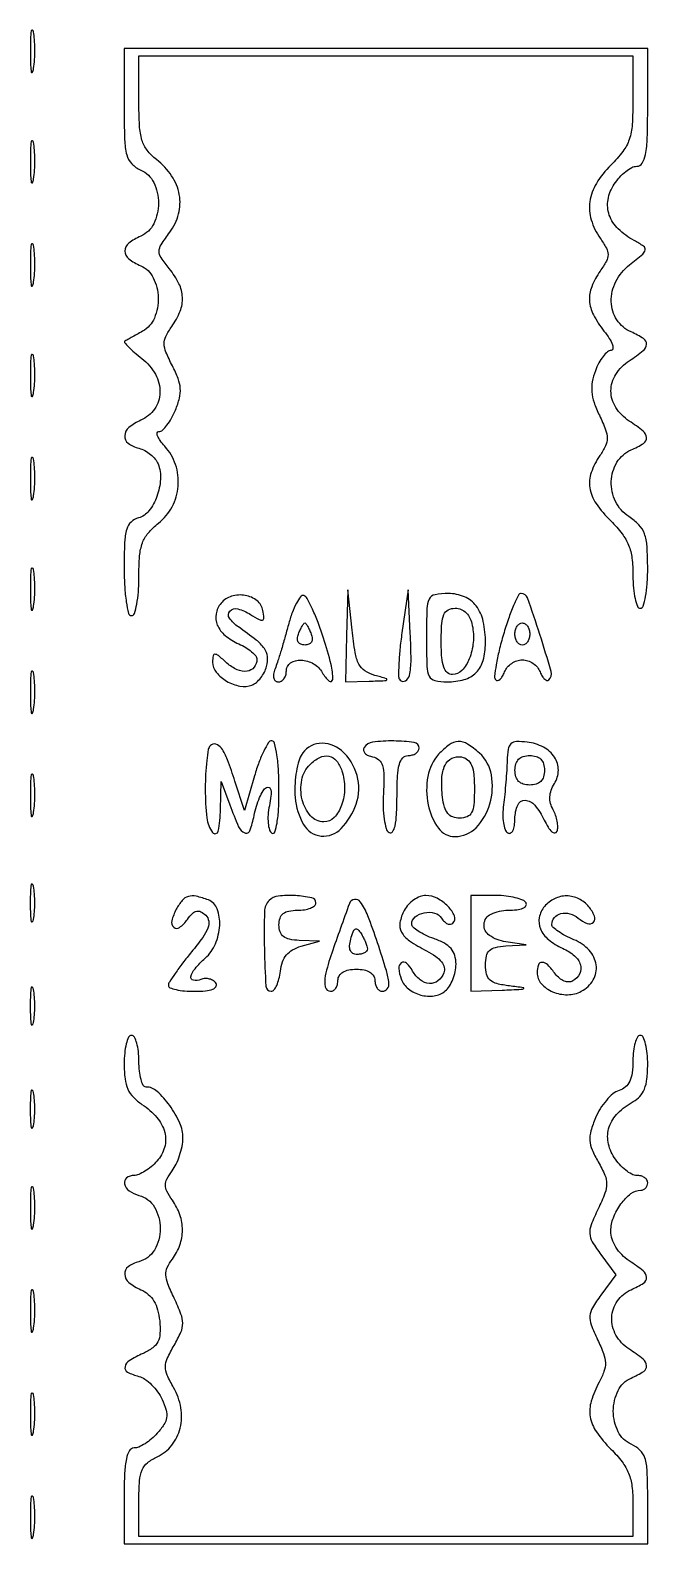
# Model space of a CAD drawing. Header units: millimetres. Extents: x 357084 to 357504, y 509210 to 509507.
# Drawn here: x 357283.21 to 357289.5, y 509438.93 to 509454.36 of the extents above; entities that cross this region are included whole.
import ezdxf

# ---------------------------------------------------------------- set-up
doc = ezdxf.new("R2010")
doc.units = ezdxf.units.MM

msp = doc.modelspace()

# ---------------------------------------------------------------- linework, layer by layer
for points in [[(357283.21, 509454.133, 0.006817), (357283.212, 509453.998, 0.040183), (357283.219, 509453.929, 0.720633), (357283.23, 509453.927, 0.075924), (357283.242, 509453.965, 0.022548), (357283.252, 509454.057, 0.015659), (357283.255, 509454.161, 0.015827), (357283.251, 509454.261, 0.031163), (357283.241, 509454.34, 0.248898), (357283.229, 509454.355, 0.49082), (357283.218, 509454.349, 0.030832), (357283.211, 509454.268, 0.00738)], [(357284.164, 509453.587, 0.006799), (357284.169, 509453.24, 0.056183), (357284.191, 509453.085, 0.128933), (357284.241, 509452.995, 0.098508), (357284.333, 509452.93, -0.177699), (357284.466, 509452.803, -0.113966), (357284.514, 509452.593, -0.113966), (357284.466, 509452.383, -0.177699), (357284.333, 509452.256, 0.061208), (357284.21, 509452.183, 0.232254), (357284.172, 509452.105, 0.232254), (357284.21, 509452.027, 0.061208), (357284.333, 509451.954, -0.1767), (357284.46, 509451.833, -0.107822), (357284.511, 509451.629, -0.106434), (357284.472, 509451.421, -0.168704), (357284.352, 509451.287, 0.000447), (357284.292, 509451.254, 0.000563), (357284.237, 509451.223, 0.000447), (357284.191, 509451.197, 0.004503), (357284.172, 509451.186, 0.464761), (357284.169, 509451.172, 0.018204), (357284.21, 509451.127, 0.021114), (357284.269, 509451.071, 0.011863), (357284.345, 509451.009, -0.099058), (357284.482, 509450.848, -0.132652), (357284.529, 509450.662, -0.149515), (357284.474, 509450.494, -0.137227), (357284.333, 509450.379, 0.069167), (357284.213, 509450.305, 0.206392), (357284.17, 509450.221, 0.255061), (357284.205, 509450.146, 0.09606), (357284.314, 509450.094, -0.059385), (357284.375, 509450.07, -0.047354), (357284.433, 509450.031, -0.048873), (357284.481, 509449.983, -0.081867), (357284.51, 509449.934, -0.106498), (357284.534, 509449.779, -0.072473), (357284.498, 509449.603, -0.076933), (357284.417, 509449.456, -0.166648), (357284.311, 509449.385, 0.127849), (357284.235, 509449.342, 0.133318), (357284.19, 509449.269, 0.05986), (357284.169, 509449.135, 0.009271), (357284.164, 509448.867, 0.014201), (357284.17, 509448.681, 0.024654), (357284.186, 509448.527, 0.022477), (357284.209, 509448.411, 0.344064), (357284.239, 509448.388, 0.326829), (357284.269, 509448.409, 0.029436), (357284.292, 509448.503, 0.029341), (357284.309, 509448.629, 0.018056), (357284.314, 509448.779, -0.018008), (357284.322, 509448.997, -0.069237), (357284.351, 509449.129, -0.091339), (357284.409, 509449.229, -0.046228), (357284.515, 509449.331, 0.104094), (357284.653, 509449.498, 0.100836), (357284.714, 509449.709, 0.100811), (357284.688, 509449.927, 0.10399), (357284.578, 509450.114, -0.026774), (357284.531, 509450.172, -0.063928), (357284.504, 509450.221, -0.150184), (357284.502, 509450.252, -0.350265), (357284.519, 509450.265, 0.189314), (357284.555, 509450.279, 0.041424), (357284.6, 509450.329, 0.037617), (357284.647, 509450.4, 0.028432), (357284.687, 509450.483, 0.035825), (357284.728, 509450.606, 0.07983), (357284.736, 509450.704, 0.074313), (357284.714, 509450.804, 0.027847), (357284.655, 509450.935, -0.019238), (357284.59, 509451.075, -0.096678), (357284.572, 509451.159, -0.1201), (357284.589, 509451.234, -0.036941), (357284.649, 509451.335, 0.057229), (357284.734, 509451.491, 0.10675), (357284.758, 509451.632, 0.105265), (357284.722, 509451.772, 0.05458), (357284.624, 509451.925, -0.021418), (357284.54, 509452.038, -0.15306), (357284.521, 509452.102, -0.140007), (357284.541, 509452.168, -0.016927), (357284.629, 509452.296, 0.095647), (357284.718, 509452.483, 0.109252), (357284.726, 509452.68, 0.10345), (357284.648, 509452.871, 0.078126), (357284.494, 509453.037, -0.060598), (357284.399, 509453.132, -0.093169), (357284.346, 509453.235, -0.059744), (357284.321, 509453.381, -0.012973), (357284.314, 509453.637), (357284.314, 509454.095), (357286.83, 509454.095), (357289.346, 509454.095), (357289.346, 509453.65, -0.01574), (357289.338, 509453.394, -0.065438), (357289.308, 509453.242, -0.081963), (357289.244, 509453.121, -0.033498), (357289.121, 509452.98, 0.058976), (357288.973, 509452.794, 0.101711), (357288.906, 509452.608, 0.110485), (357288.921, 509452.423, 0.078957), (357289.012, 509452.235, -0.027762), (357289.075, 509452.134, -0.125654), (357289.092, 509452.068, -0.125654), (357289.075, 509452.001, -0.027762), (357289.012, 509451.901, 0.057167), (357288.926, 509451.741, 0.11193), (357288.903, 509451.6, 0.104949), (357288.943, 509451.456, 0.046278), (357289.051, 509451.289, -0.0244), (357289.105, 509451.213, -0.053661), (357289.137, 509451.15, -0.110268), (357289.142, 509451.108, -0.389588), (357289.124, 509451.091, 0.181204), (357289.087, 509451.078, 0.047876), (357289.043, 509451.031, 0.042167), (357288.999, 509450.964, 0.03264), (357288.963, 509450.885, 0.044828), (357288.932, 509450.772, 0.068272), (357288.927, 509450.67, 0.060849), (357288.95, 509450.562, 0.028342), (357289.004, 509450.43, -0.018331), (357289.067, 509450.283, -0.090035), (357289.084, 509450.195, -0.116253), (357289.067, 509450.118, -0.040162), (357289.009, 509450.019, 0.069045), (357288.921, 509449.846, 0.125996), (357288.907, 509449.69, 0.110118), (357288.971, 509449.531, 0.045186), (357289.121, 509449.353, -0.032075), (357289.235, 509449.222, -0.068373), (357289.302, 509449.106, -0.066761), (357289.335, 509448.975, -0.029365), (357289.346, 509448.795, 0.021314), (357289.351, 509448.668, 0.03429), (357289.368, 509448.561, 0.037929), (357289.392, 509448.483, 0.308461), (357289.421, 509448.463, 0.330142), (357289.45, 509448.485, 0.027928), (357289.474, 509448.582, 0.028439), (357289.491, 509448.712, 0.017473), (357289.496, 509448.867, 0.015325), (357289.489, 509449.095, 0.071708), (357289.463, 509449.223, 0.105962), (357289.406, 509449.313, 0.055268), (357289.304, 509449.398, -0.134365), (357289.169, 509449.55, -0.123278), (357289.125, 509449.756, -0.128945), (357289.183, 509449.951, -0.153763), (357289.327, 509450.077, 0.036094), (357289.455, 509450.144, 0.275875), (357289.485, 509450.203, 0.212191), (357289.451, 509450.268, 0.022685), (357289.308, 509450.371, -0.106342), (357289.171, 509450.51, -0.142702), (357289.122, 509450.678, -0.142702), (357289.171, 509450.847, -0.106342), (357289.308, 509450.986, 0.022685), (357289.451, 509451.089, 0.212191), (357289.485, 509451.154, 0.275875), (357289.455, 509451.212, 0.036094), (357289.327, 509451.28, -0.146628), (357289.182, 509451.403, -0.139006), (357289.125, 509451.589, -0.1246), (357289.172, 509451.793, -0.106482), (357289.312, 509451.964, 0.00807), (357289.445, 509452.073, 0.172239), (357289.47, 509452.117, 0.300394), (357289.454, 509452.154, 0.023816), (357289.358, 509452.212, -0.070591), (357289.196, 509452.33, -0.114945), (357289.105, 509452.472, -0.128867), (357289.092, 509452.628, -0.102135), (357289.155, 509452.786, -0.038858), (357289.209, 509452.856, -0.041381), (357289.272, 509452.915, -0.045165), (357289.334, 509452.956, -0.122974), (357289.385, 509452.969, 0.263837), (357289.44, 509453, 0.089336), (357289.474, 509453.089, 0.038558), (357289.492, 509453.257, 0.007102), (357289.496, 509453.57), (357289.496, 509454.17), (357286.83, 509454.17), (357284.164, 509454.17)], [(357283.21, 509453.006, 0.006817), (357283.212, 509452.872, 0.040183), (357283.219, 509452.802, 0.720633), (357283.23, 509452.801, 0.075924), (357283.242, 509452.838, 0.022548), (357283.252, 509452.93, 0.015659), (357283.255, 509453.034, 0.015827), (357283.251, 509453.135, 0.031163), (357283.241, 509453.214, 0.248898), (357283.229, 509453.228, 0.49082), (357283.218, 509453.222, 0.030832), (357283.211, 509453.141, 0.00738)], [(357283.21, 509451.955, 0.006817), (357283.212, 509451.821, 0.040183), (357283.219, 509451.751, 0.720633), (357283.23, 509451.749, 0.075924), (357283.242, 509451.787, 0.022548), (357283.252, 509451.879, 0.015659), (357283.255, 509451.983, 0.015827), (357283.251, 509452.083, 0.031163), (357283.241, 509452.163, 0.248898), (357283.229, 509452.177, 0.49082), (357283.218, 509452.171, 0.030832), (357283.211, 509452.09, 0.00738)], [(357283.21, 509450.829, 0.006817), (357283.212, 509450.694, 0.040183), (357283.219, 509450.624, 0.720633), (357283.23, 509450.623, 0.075924), (357283.242, 509450.661, 0.022548), (357283.252, 509450.752, 0.015659), (357283.255, 509450.857, 0.015827), (357283.251, 509450.957, 0.031163), (357283.241, 509451.036, 0.248898), (357283.229, 509451.051, 0.49082), (357283.218, 509451.044, 0.030832), (357283.211, 509450.964, 0.00738)], [(357283.21, 509449.777, 0.006817), (357283.212, 509449.643, 0.040183), (357283.219, 509449.573, 0.720633), (357283.23, 509449.572, 0.075924), (357283.242, 509449.609, 0.022548), (357283.252, 509449.701, 0.015659), (357283.255, 509449.805, 0.015827), (357283.251, 509449.906, 0.031163), (357283.241, 509449.985, 0.248898), (357283.229, 509449.999, 0.49082), (357283.218, 509449.993, 0.030832), (357283.211, 509449.912, 0.00738)], [(357283.21, 509448.651, 0.006817), (357283.212, 509448.517, 0.040183), (357283.219, 509448.447, 0.720633), (357283.23, 509448.445, 0.075924), (357283.242, 509448.483, 0.022548), (357283.252, 509448.575, 0.015659), (357283.255, 509448.679, 0.015827), (357283.251, 509448.779, 0.031163), (357283.241, 509448.858, 0.248898), (357283.229, 509448.873, 0.49082), (357283.218, 509448.867, 0.030832), (357283.211, 509448.786, 0.00738)], [(357286.429, 509448.181), (357286.417, 509447.712), (357286.661, 509447.72, 0.001928), (357286.819, 509447.725, 0.195664), (357286.839, 509447.734, 0.561168), (357286.835, 509447.745, 0.003867), (357286.718, 509447.779, -0.077154), (357286.616, 509447.825, -0.132835), (357286.555, 509447.893, -0.076139), (357286.517, 509448.011, -0.013531), (357286.486, 509448.241), (357286.442, 509448.651)], [(357286.993, 509448.213, 0.010426), (357286.972, 509448.042, 0.015273), (357286.962, 509447.89, 0.010596), (357286.959, 509447.766, 0.198018), (357286.974, 509447.731, 0.334352), (357287.029, 509447.723, 0.216251), (357287.069, 509447.777, 0.054615), (357287.086, 509447.935, 0.011769), (357287.078, 509448.21), (357287.055, 509448.651)], [(357285.151, 509448.514, 0.12784), (357285.1, 509448.405, 0.150077), (357285.113, 509448.292, 0.118866), (357285.193, 509448.186, 0.064662), (357285.332, 509448.099, -0.030365), (357285.403, 509448.062, -0.038798), (357285.462, 509448.019, -0.042957), (357285.504, 509447.977, -0.175523), (357285.516, 509447.943, -0.168038), (357285.488, 509447.861, -0.196664), (357285.416, 509447.821, -0.138325), (357285.315, 509447.836, -0.07863), (357285.211, 509447.904, 0.009101), (357285.124, 509447.98, 0.158951), (357285.089, 509447.994, 0.390218), (357285.07, 509447.979, 0.037829), (357285.065, 509447.914, 0.172817), (357285.102, 509447.81, 0.089483), (357285.208, 509447.72, 0.085948), (357285.344, 509447.669, 0.139078), (357285.466, 509447.68, 0.086449), (357285.511, 509447.707, 0.048584), (357285.555, 509447.753, 0.046585), (357285.592, 509447.811, 0.055879), (357285.615, 509447.87, 0.087268), (357285.623, 509447.971, 0.132693), (357285.593, 509448.052, 0.073154), (357285.509, 509448.139, 0.013213), (357285.328, 509448.272, -0.084743), (357285.236, 509448.362, -0.362634), (357285.241, 509448.433, -0.275165), (357285.322, 509448.456, -0.072704), (357285.451, 509448.399, 0.012439), (357285.54, 509448.347, 0.206847), (357285.573, 509448.343, 0.348621), (357285.588, 509448.365, 0.027514), (357285.578, 509448.44, 0.17869), (357285.518, 509448.54, 0.126442), (357285.397, 509448.594, 0.118142), (357285.259, 509448.585, 0.145946)], [(357285.837, 509448.295, -0.003989), (357285.801, 509448.163, -0.003909), (357285.762, 509448.03, -0.00385), (357285.726, 509447.915, -0.014752), (357285.701, 509447.844, 0.049255), (357285.686, 509447.791, 0.103692), (357285.688, 509447.749, 0.160564), (357285.705, 509447.722, 0.174699), (357285.733, 509447.712, 0.134459), (357285.765, 509447.721, 0.100435), (357285.792, 509447.745, 0.087143), (357285.81, 509447.782, 0.072144), (357285.816, 509447.825, -0.252961), (357285.86, 509447.905, -0.158629), (357285.966, 509447.934, -0.118411), (357286.093, 509447.897, -0.135728), (357286.182, 509447.807, 0.088027), (357286.252, 509447.721, 0.629031), (357286.288, 509447.737, 0.071707), (357286.272, 509447.89, 0.013663), (357286.195, 509448.159, 0.013118), (357286.14, 509448.317, 0.018655), (357286.082, 509448.455, 0.014906), (357286.028, 509448.563, 0.191172), (357285.994, 509448.592, 0.322666), (357285.961, 509448.581, 0.039465), (357285.919, 509448.514, 0.034856), (357285.875, 509448.416, 0.021236)], [(357287.243, 509448.163, 0.006938), (357287.247, 509447.87, 0.102576), (357287.271, 509447.771, 0.234051), (357287.328, 509447.726, 0.053682), (357287.453, 509447.712, 0.068886), (357287.628, 509447.736, 0.129865), (357287.749, 509447.808, 0.128639), (357287.82, 509447.931, 0.066943), (357287.844, 509448.108, 0.052197), (357287.821, 509448.329, 0.108783), (357287.749, 509448.487, 0.133376), (357287.63, 509448.58, 0.099929), (357287.466, 509448.613, 0.045826), (357287.33, 509448.601, 0.236432), (357287.271, 509448.556, 0.108388), (357287.247, 509448.46, 0.00677)], [(357288.027, 509448.195, 0.011348), (357287.983, 509448.031, 0.017002), (357287.953, 509447.886, 0.012014), (357287.936, 509447.768, 0.230682), (357287.948, 509447.733, 0.252423), (357287.968, 509447.727, 0.132438), (357287.992, 509447.739, 0.078205), (357288.017, 509447.77, 0.040493), (357288.038, 509447.814, -0.08584), (357288.066, 509447.861, -0.066279), (357288.111, 509447.901, -0.066016), (357288.165, 509447.928, -0.083559), (357288.219, 509447.937, -0.083559), (357288.274, 509447.928, -0.066016), (357288.328, 509447.901, -0.066279), (357288.373, 509447.861, -0.08584), (357288.401, 509447.814, 0.039452), (357288.422, 509447.77, 0.076223), (357288.447, 509447.739, 0.129592), (357288.47, 509447.727, 0.25861), (357288.49, 509447.732, 0.272526), (357288.512, 509447.818, 0.00777), (357288.398, 509448.194, 0.007356), (357288.272, 509448.568, 0.317966), (357288.208, 509448.613, 0.284094), (357288.179, 509448.596, 0.013882), (357288.13, 509448.49, 0.019061), (357288.078, 509448.355, 0.012231)], [(357287.71, 509448.287, -0.06917), (357287.719, 509448.114, -0.07402), (357287.679, 509447.948, -0.0908), (357287.604, 509447.829, -0.209406), (357287.508, 509447.787, -0.181408), (357287.455, 509447.807, -0.131955), (357287.419, 509447.861, -0.065718), (357287.399, 509447.96, -0.016423), (357287.393, 509448.125, -0.014424), (357287.399, 509448.307, -0.084876), (357287.42, 509448.399, -0.178008), (357287.463, 509448.446, -0.117983), (357287.535, 509448.463, -0.097841), (357287.596, 509448.451, -0.099682), (357287.648, 509448.417, -0.088485), (357287.686, 509448.361, -0.060411)], [(357286.069, 509448.2, -0.074756), (357286.079, 509448.154, -0.14841), (357286.071, 509448.118, -0.165571), (357286.045, 509448.096, -0.098585), (357286.004, 509448.088, -0.098585), (357285.963, 509448.096, -0.165571), (357285.938, 509448.118, -0.14841), (357285.929, 509448.154, -0.074756), (357285.939, 509448.2, -0.015549), (357285.958, 509448.243, -0.023203), (357285.976, 509448.28, -0.019892), (357285.994, 509448.307, -0.247326), (357286.004, 509448.313, -0.247326), (357286.015, 509448.307, -0.019892), (357286.032, 509448.28, -0.023203), (357286.051, 509448.243, -0.015549)], [(357288.295, 509448.2, -0.064853), (357288.289, 509448.157, -0.082425), (357288.272, 509448.121, -0.098894), (357288.248, 509448.096, -0.148195), (357288.219, 509448.088, -0.148195), (357288.191, 509448.096, -0.098894), (357288.166, 509448.121, -0.082425), (357288.15, 509448.157, -0.064853), (357288.144, 509448.2, -0.064853), (357288.15, 509448.243, -0.082425), (357288.166, 509448.28, -0.098894), (357288.191, 509448.304, -0.148195), (357288.219, 509448.313, -0.148195), (357288.248, 509448.304, -0.098894), (357288.272, 509448.28, -0.082425), (357288.289, 509448.243, -0.064853)], [(357283.21, 509447.599, 0.006817), (357283.212, 509447.465, 0.040183), (357283.219, 509447.395, 0.720633), (357283.23, 509447.394, 0.075924), (357283.242, 509447.432, 0.022548), (357283.252, 509447.523, 0.015659), (357283.255, 509447.627, 0.015827), (357283.251, 509447.728, 0.031163), (357283.241, 509447.807, 0.248898), (357283.229, 509447.821, 0.49082), (357283.218, 509447.815, 0.030832), (357283.211, 509447.734, 0.00738)], [(357285.042, 509447.063, 0.155822), (357285.021, 509447.023, 0.013222), (357285.005, 509446.91, 0.016524), (357284.994, 509446.771, 0.012028), (357284.99, 509446.615, 0.026612), (357285.006, 509446.325, 0.138076), (357285.065, 509446.177, 0.644499), (357285.122, 509446.19, 0.044122), (357285.146, 509446.412), (357285.152, 509446.698), (357285.24, 509446.46, 0.014233), (357285.33, 509446.235, 0.187892), (357285.392, 509446.173, 0.434282), (357285.444, 509446.195, 0.037948), (357285.488, 509446.35, -0.024904), (357285.512, 509446.445, -0.028526), (357285.544, 509446.533, -0.029483), (357285.58, 509446.603, -0.122674), (357285.613, 509446.636, -0.276986), (357285.64, 509446.637, -0.224231), (357285.658, 509446.612, -0.071375), (357285.659, 509446.549, -0.018395), (357285.643, 509446.45, 0.03135), (357285.63, 509446.357, 0.041112), (357285.631, 509446.272, 0.046491), (357285.644, 509446.204, 0.186899), (357285.669, 509446.171, 0.481947), (357285.699, 509446.182, 0.041803), (357285.721, 509446.273, 0.028602), (357285.737, 509446.419, 0.01162), (357285.741, 509446.619, 0.013891), (357285.736, 509446.808, 0.022811), (357285.72, 509446.967, 0.018991), (357285.697, 509447.088, 0.350381), (357285.668, 509447.111, 0.258195), (357285.635, 509447.093, 0.024762), (357285.587, 509447.007, 0.026625), (357285.537, 509446.892, 0.017719), (357285.492, 509446.756), (357285.389, 509446.402), (357285.293, 509446.7, 0.013262), (357285.217, 509446.918, 0.060979), (357285.155, 509447.036, 0.171486), (357285.098, 509447.077, 0.274163)], [(357285.967, 509446.963, 0.060881), (357285.936, 509446.883, 0.026488), (357285.914, 509446.771, 0.025733), (357285.903, 509446.649, 0.031133), (357285.906, 509446.534, 0.108307), (357285.991, 509446.258, 0.241348), (357286.17, 509446.141, 0.23416), (357286.374, 509446.217, 0.104209), (357286.527, 509446.467, 0.15541), (357286.537, 509446.758, 0.143997), (357286.378, 509447.012, 0.208118), (357286.151, 509447.085, 0.250791)], [(357286.608, 509447.042, 0.179523), (357286.603, 509447.014, 0.14782), (357286.616, 509446.986, 0.102059), (357286.649, 509446.962, 0.057498), (357286.695, 509446.948, -0.133704), (357286.758, 509446.917, -0.142584), (357286.795, 509446.859, -0.071466), (357286.81, 509446.757, -0.014601), (357286.804, 509446.574, 0.022186), (357286.801, 509446.437, 0.029877), (357286.812, 509446.313, 0.030254), (357286.833, 509446.216, 0.189588), (357286.863, 509446.176, 0.403445), (357286.897, 509446.183, 0.094165), (357286.923, 509446.243, 0.041466), (357286.938, 509446.361, 0.01229), (357286.943, 509446.544, -0.011922), (357286.948, 509446.753, -0.05402), (357286.967, 509446.873, -0.117753), (357287.002, 509446.937, -0.212721), (357287.055, 509446.961, 0.064853), (357287.099, 509446.967, 0.082425), (357287.135, 509446.983, 0.098894), (357287.159, 509447.008, 0.148195), (357287.168, 509447.036, 0.37326), (357287.118, 509447.094, 0.032928), (357286.91, 509447.11, 0.033294), (357286.695, 509447.098, 0.227363)], [(357287.367, 509446.974, 0.140945), (357287.257, 509446.749, 0.093292), (357287.26, 509446.46, 0.107815), (357287.364, 509446.222, 0.240635), (357287.535, 509446.135, 0.203701), (357287.748, 509446.226, 0.121759), (357287.889, 509446.469, 0.11382), (357287.905, 509446.763, 0.167604), (357287.782, 509446.987, 0.044314), (357287.661, 509447.078, 0.148557), (357287.566, 509447.104, 0.153687), (357287.475, 509447.072, 0.04848)], [(357288.064, 509446.91, -0.00927), (357288.06, 509446.812, -0.004896), (357288.051, 509446.69, -0.004869), (357288.04, 509446.565, -0.007497), (357288.028, 509446.458, 0.030514), (357288.021, 509446.363, 0.039011), (357288.027, 509446.275, 0.043261), (357288.044, 509446.206, 0.175877), (357288.07, 509446.172, 0.263546), (357288.099, 509446.171, 0.157627), (357288.123, 509446.195, 0.080994), (357288.139, 509446.247, 0.036263), (357288.144, 509446.318, -0.098616), (357288.172, 509446.457, -0.316381), (357288.247, 509446.505, -0.212538), (357288.348, 509446.454, -0.061564), (357288.443, 509446.304, 0.028479), (357288.482, 509446.231, 0.073022), (357288.521, 509446.185, 0.185484), (357288.551, 509446.174, 0.313595), (357288.573, 509446.189, 0.089854), (357288.58, 509446.233, 0.04158), (357288.575, 509446.291, 0.039408), (357288.558, 509446.353, 0.044), (357288.533, 509446.409, -0.064301), (357288.507, 509446.474, -0.075611), (357288.5, 509446.54, -0.072947), (357288.513, 509446.607, -0.05467), (357288.546, 509446.675, 0.136684), (357288.586, 509446.812, 0.150238), (357288.548, 509446.944, 0.129004), (357288.434, 509447.047, 0.089518), (357288.268, 509447.098, 0.035696), (357288.159, 509447.103, 0.181983), (357288.103, 509447.08, 0.17144), (357288.074, 509447.026, 0.030956)], [(357286.381, 509446.806, -0.077711), (357286.409, 509446.628, -0.083972), (357286.379, 509446.455, -0.104716), (357286.303, 509446.33, -0.206738), (357286.198, 509446.285, -0.216127), (357286.063, 509446.347, -0.121063), (357285.977, 509446.511, -0.10745), (357285.973, 509446.713, -0.149784), (357286.057, 509446.871, -0.081254), (357286.156, 509446.942, -0.16656), (357286.249, 509446.954, -0.175944), (357286.327, 509446.907, -0.092194)], [(357287.731, 509446.622, -0.017502), (357287.726, 509446.461, -0.099078), (357287.703, 509446.379, -0.184006), (357287.658, 509446.338, -0.094755), (357287.581, 509446.323, -0.087649), (357287.51, 509446.335, -0.134353), (357287.46, 509446.371, -0.104182), (357287.426, 509446.436, -0.03943), (357287.407, 509446.536, -0.038159), (357287.399, 509446.729, -0.100463), (357287.432, 509446.862, -0.168082), (357287.501, 509446.933, -0.165459), (357287.6, 509446.947, -0.125602), (357287.662, 509446.918, -0.124532), (357287.703, 509446.862, -0.074795), (357287.725, 509446.769, -0.021641)], [(357288.445, 509446.811, -0.072254), (357288.435, 509446.745, -0.124864), (357288.407, 509446.698, -0.124864), (357288.36, 509446.67, -0.072254), (357288.295, 509446.661, -0.072254), (357288.229, 509446.67, -0.124864), (357288.182, 509446.698, -0.124864), (357288.154, 509446.745, -0.072254), (357288.144, 509446.811, -0.072254), (357288.154, 509446.877, -0.124864), (357288.182, 509446.924, -0.124864), (357288.229, 509446.952, -0.072254), (357288.295, 509446.961, -0.072254), (357288.36, 509446.952, -0.124864), (357288.407, 509446.924, -0.124864), (357288.435, 509446.877, -0.072254)], [(357283.21, 509446.548, 0.006817), (357283.212, 509446.414, 0.040183), (357283.219, 509446.344, 0.720633), (357283.23, 509446.343, 0.075924), (357283.242, 509446.38, 0.022548), (357283.252, 509446.472, 0.015659), (357283.255, 509446.576, 0.015827), (357283.251, 509446.677, 0.031163), (357283.241, 509446.756, 0.248898), (357283.229, 509446.77, 0.49082), (357283.218, 509446.764, 0.030832), (357283.211, 509446.683, 0.00738)], [(357283.208, 509445.459, 0.008087), (357283.21, 509445.338, 0.039503), (357283.218, 509445.27, 0.611425), (357283.229, 509445.267, 0.142433), (357283.241, 509445.29, 0.029693), (357283.251, 509445.367, 0.017887), (357283.254, 509445.459, 0.017887), (357283.251, 509445.551, 0.029693), (357283.241, 509445.628, 0.142433), (357283.229, 509445.651, 0.611425), (357283.218, 509445.648, 0.039503), (357283.21, 509445.58, 0.008087)], [(357284.695, 509445.394, 0.058468), (357284.649, 509445.277, 0.28063), (357284.669, 509445.211, 0.363052), (357284.728, 509445.208, 0.069021), (357284.809, 509445.291, -0.037102), (357284.861, 509445.352, -0.142501), (357284.904, 509445.375, -0.182528), (357284.946, 509445.369, -0.069078), (357284.995, 509445.333, -0.163043), (357285.025, 509445.274, -0.129858), (357285.017, 509445.203, -0.06486), (357284.964, 509445.106, -0.01499), (357284.85, 509444.959, 0.009269), (357284.76, 509444.846, 0.012928), (357284.684, 509444.741, 0.009334), (357284.625, 509444.651, 0.141752), (357284.615, 509444.616, 0.313332), (357284.631, 509444.594, 0.03566), (357284.693, 509444.575, 0.032983), (357284.78, 509444.562, 0.020444), (357284.882, 509444.558, 0.021145), (357284.994, 509444.563, 0.06722), (357285.067, 509444.579, 0.161942), (357285.099, 509444.605, 0.290028), (357285.1, 509444.638, 0.109884), (357285.073, 509444.666, 0.081902), (357285.034, 509444.683, 0.076891), (357284.989, 509444.688, 0.078162), (357284.945, 509444.678, -0.129427), (357284.87, 509444.67, -0.430692), (357284.845, 509444.706, -0.126583), (357284.886, 509444.788, -0.031814), (357284.99, 509444.896, 0.109468), (357285.093, 509445.041, 0.086757), (357285.137, 509445.229, 0.100924), (357285.112, 509445.397, 0.217064), (357285.022, 509445.489, 0.034022), (357284.898, 509445.527, 0.128899), (357284.818, 509445.525, 0.149271), (357284.756, 509445.484, 0.051119)], [(357285.641, 509445.484, 0.192723), (357285.593, 509445.372, 0.011371), (357285.592, 509444.992, 0.009002), (357285.608, 509444.609, 0.397429), (357285.661, 509444.558, 0.231297), (357285.69, 509444.572, 0.057435), (357285.718, 509444.618, 0.046899), (357285.741, 509444.684, 0.03212), (357285.755, 509444.762, -0.054844), (357285.777, 509444.857, -0.08933), (357285.818, 509444.929, -0.091838), (357285.88, 509444.981, -0.060944), (357285.967, 509445.017), (357286.154, 509445.069), (357285.948, 509445.076, -0.038502), (357285.849, 509445.088, -0.116), (357285.787, 509445.115, -0.149927), (357285.753, 509445.163, -0.081032), (357285.741, 509445.234, -0.07578), (357285.752, 509445.304, -0.149477), (357285.784, 509445.35, -0.124434), (357285.84, 509445.376, -0.044917), (357285.929, 509445.384, 0.038131), (357286.001, 509445.39, 0.057076), (357286.062, 509445.406, 0.074992), (357286.103, 509445.43, 0.226478), (357286.117, 509445.459, 0.35554), (357286.074, 509445.511, 0.03797), (357285.909, 509445.533, 0.039155), (357285.733, 509445.528, 0.172027)], [(357286.458, 509445.453, 0.003612), (357286.278, 509444.947, 0.03102), (357286.213, 509444.716, 0.104762), (357286.213, 509444.602, 0.354869), (357286.267, 509444.558, 0.148195), (357286.296, 509444.567, 0.098894), (357286.32, 509444.591, 0.082425), (357286.336, 509444.628, 0.064853), (357286.342, 509444.671, -0.140575), (357286.355, 509444.717, -0.118484), (357286.392, 509444.753, -0.088208), (357286.451, 509444.776, -0.04716), (357286.53, 509444.783, -0.04716), (357286.608, 509444.776, -0.088208), (357286.667, 509444.753, -0.118484), (357286.704, 509444.717, -0.140575), (357286.718, 509444.671, 0.064853), (357286.723, 509444.628, 0.082425), (357286.74, 509444.591, 0.098894), (357286.764, 509444.567, 0.148195), (357286.793, 509444.558, 0.234517), (357286.844, 509444.583, 0.188534), (357286.861, 509444.643, 0.050583), (357286.835, 509444.769, 0.005448), (357286.745, 509445.052, 0.012162), (357286.646, 509445.328, 0.062979), (357286.569, 509445.47, 0.285276), (357286.509, 509445.495, 0.271538)], [(357287.017, 509445.383, 0.075267), (357286.973, 509445.258, 0.175848), (357286.988, 509445.162, 0.120323), (357287.069, 509445.074, 0.027301), (357287.245, 509444.97, -0.034547), (357287.337, 509444.914, -0.073631), (357287.396, 509444.857, -0.106095), (357287.424, 509444.801, -0.152421), (357287.42, 509444.745, -0.137618), (357287.36, 509444.665, -0.180995), (357287.273, 509444.638, -0.154552), (357287.179, 509444.674, -0.097397), (357287.102, 509444.764, 0.076903), (357287.041, 509444.843, 0.351447), (357286.986, 509444.847, 0.276189), (357286.96, 509444.79, 0.065354), (357286.986, 509444.684, 0.133631), (357287.06, 509444.583, 0.101622), (357287.184, 509444.52, 0.102561), (357287.321, 509444.511, 0.138838), (357287.435, 509444.561, 0.080502), (357287.476, 509444.609, 0.044201), (357287.512, 509444.679, 0.042611), (357287.536, 509444.758, 0.052481), (357287.544, 509444.834, 0.069998), (357287.531, 509444.924, 0.108568), (357287.494, 509444.993, 0.091848), (357287.425, 509445.048, 0.039242), (357287.318, 509445.095, -0.025974), (357287.232, 509445.13, -0.035996), (357287.159, 509445.171, -0.039187), (357287.107, 509445.212, -0.210766), (357287.093, 509445.244, -0.227126), (357287.128, 509445.316, -0.121427), (357287.22, 509445.359, -0.113725), (357287.326, 509445.356, -0.191898), (357287.397, 509445.303, 0.059049), (357287.425, 509445.268, 0.093111), (357287.457, 509445.246, 0.126234), (357287.488, 509445.241, 0.175017), (357287.513, 509445.253, 0.302343), (357287.527, 509445.326, 0.097045), (357287.463, 509445.423, 0.078319), (357287.352, 509445.506, 0.12113), (357287.237, 509445.534, 0.094009), (357287.178, 509445.523, 0.057513), (357287.115, 509445.49, 0.054915), (357287.058, 509445.441, 0.063893)], [(357287.694, 509445.046), (357287.694, 509444.558), (357288.013, 509444.57, 0.001178), (357288.208, 509444.578, 0.118219), (357288.234, 509444.585, 0.719386), (357288.232, 509444.594, 0.002653), (357288.088, 509444.612, -0.029367), (357287.96, 509444.636, -0.119886), (357287.891, 509444.672, -0.15463), (357287.855, 509444.731, -0.059813), (357287.844, 509444.826, -0.052378), (357287.854, 509444.919, -0.152852), (357287.885, 509444.974, -0.137028), (357287.945, 509445.006, -0.038923), (357288.05, 509445.02), (357288.257, 509445.031), (357288.05, 509445.062, -0.110946), (357287.885, 509445.127, -0.268831), (357287.829, 509445.241, -0.270064), (357287.901, 509445.345, -0.111381), (357288.074, 509445.384, 0.027979), (357288.163, 509445.389, 0.069343), (357288.226, 509445.405, 0.145541), (357288.256, 509445.43, 0.297719), (357288.257, 509445.459, 0.159713), (357288.223, 509445.488, 0.035556), (357288.148, 509445.512, 0.033489), (357288.055, 509445.529, 0.026918), (357287.952, 509445.534), (357287.694, 509445.534)], [(357288.446, 509445.423, 0.125111), (357288.392, 509445.31, 0.152071), (357288.404, 509445.194, 0.120453), (357288.486, 509445.085, 0.063831), (357288.63, 509444.996, -0.067629), (357288.751, 509444.92, -0.143876), (357288.811, 509444.829, -0.196648), (357288.804, 509444.739, -0.136366), (357288.734, 509444.664, -0.144083), (357288.694, 509444.653, -0.090383), (357288.646, 509444.662, -0.076762), (357288.598, 509444.691, -0.063487), (357288.556, 509444.734, 0.034437), (357288.479, 509444.826, 0.183605), (357288.421, 509444.853, 0.341837), (357288.383, 509444.828, 0.08235), (357288.37, 509444.748, 0.182607), (357288.412, 509444.636, 0.11261), (357288.528, 509444.553, 0.101254), (357288.68, 509444.523, 0.12249), (357288.82, 509444.558, 0.137604), (357288.941, 509444.674, 0.170195), (357288.971, 509444.826, 0.152827), (357288.9, 509444.976, 0.107811), (357288.745, 509445.084, -0.021794), (357288.659, 509445.124, -0.030605), (357288.586, 509445.168, -0.031062), (357288.533, 509445.209, -0.214278), (357288.52, 509445.239, -0.177869), (357288.546, 509445.309, -0.157415), (357288.612, 509445.35, -0.128422), (357288.703, 509445.349, -0.106395), (357288.788, 509445.305, 0.075952), (357288.881, 509445.249, 0.309816), (357288.943, 509445.262, 0.297617), (357288.954, 509445.325, 0.073681), (357288.897, 509445.42, 0.105409), (357288.794, 509445.501, 0.113444), (357288.671, 509445.53, 0.114162), (357288.547, 509445.502, 0.107798)], [(357286.641, 509444.99, -0.182983), (357286.634, 509444.968, -0.093473), (357286.611, 509444.95, -0.07235), (357286.577, 509444.938, -0.051441), (357286.537, 509444.934, -0.122534), (357286.494, 509444.944, -0.174563), (357286.468, 509444.973, -0.118851), (357286.46, 509445.021, -0.043627), (357286.472, 509445.09, -0.021889), (357286.495, 509445.165, -0.185328), (357286.518, 509445.191, -0.331312), (357286.544, 509445.188, -0.055202), (357286.577, 509445.146, -0.021915), (357286.601, 509445.104, -0.021382), (357286.622, 509445.059, -0.021856), (357286.637, 509445.018, -0.071114)], [(357283.208, 509444.408, 0.008087), (357283.21, 509444.287, 0.039503), (357283.218, 509444.219, 0.611425), (357283.229, 509444.216, 0.142433), (357283.241, 509444.239, 0.029693), (357283.251, 509444.316, 0.017887), (357283.254, 509444.408, 0.017887), (357283.251, 509444.5, 0.029693), (357283.241, 509444.577, 0.142433), (357283.229, 509444.6, 0.611425), (357283.218, 509444.597, 0.039503), (357283.21, 509444.529, 0.008087)], [(357284.164, 509443.816, 0.030101), (357284.173, 509443.666, 0.074278), (357284.202, 509443.56, 0.087863), (357284.258, 509443.478, 0.055876), (357284.346, 509443.405, -0.070329), (357284.498, 509443.272, -0.114209), (357284.577, 509443.12, -0.133433), (357284.576, 509442.967, -0.115511), (357284.497, 509442.826, -0.034611), (357284.44, 509442.77, -0.03475), (357284.375, 509442.723, -0.036934), (357284.313, 509442.691, -0.10292), (357284.265, 509442.681, 0.164243), (357284.189, 509442.655, 0.298502), (357284.168, 509442.595, 0.178067), (357284.216, 509442.524, 0.092626), (357284.315, 509442.477, -0.197805), (357284.473, 509442.358, -0.134721), (357284.532, 509442.139, -0.134503), (357284.472, 509441.92, -0.197104), (357284.314, 509441.801, 0.09606), (357284.205, 509441.749, 0.255061), (357284.17, 509441.673, 0.206392), (357284.213, 509441.589, 0.069167), (357284.333, 509441.516, -0.073812), (357284.41, 509441.468, -0.079647), (357284.467, 509441.4, -0.07007), (357284.505, 509441.311, -0.04221), (357284.526, 509441.198, -0.033646), (357284.529, 509441.068, -0.108767), (357284.508, 509440.985, -0.121413), (357284.455, 509440.923, -0.047098), (357284.357, 509440.867, 0.030264), (357284.216, 509440.792, 0.212332), (357284.173, 509440.73, 0.330185), (357284.199, 509440.676, 0.056237), (357284.313, 509440.632, -0.086592), (357284.376, 509440.603, -0.04422), (357284.444, 509440.547, -0.042172), (357284.505, 509440.476, -0.049198), (357284.55, 509440.398, -0.033723), (357284.591, 509440.289, -0.107661), (357284.597, 509440.211, -0.112098), (357284.57, 509440.14, -0.038201), (357284.502, 509440.053, -0.033375), (357284.443, 509439.995, -0.034115), (357284.377, 509439.946, -0.036245), (357284.313, 509439.912, -0.105504), (357284.265, 509439.902, 0.26939), (357284.218, 509439.875, 0.078706), (357284.187, 509439.793, 0.040622), (357284.169, 509439.649, 0.010412), (357284.164, 509439.414), (357284.164, 509438.926), (357286.83, 509438.926), (357289.496, 509438.926), (357289.496, 509439.396, 0.010072), (357289.491, 509439.666, 0.065251), (357289.468, 509439.8, 0.127886), (357289.417, 509439.881, 0.087134), (357289.327, 509439.941, -0.177699), (357289.195, 509440.068, -0.113966), (357289.146, 509440.278, -0.113966), (357289.195, 509440.488, -0.177699), (357289.327, 509440.615, 0.03645), (357289.456, 509440.683, 0.279407), (357289.485, 509440.741, 0.209264), (357289.45, 509440.807, 0.021854), (357289.304, 509440.912, -0.121211), (357289.173, 509441.053, -0.137572), (357289.13, 509441.232, -0.144171), (357289.187, 509441.401, -0.137363), (357289.327, 509441.516, 0.036094), (357289.455, 509441.583, 0.275875), (357289.485, 509441.642, 0.212191), (357289.451, 509441.707, 0.022685), (357289.308, 509441.81, -0.052503), (357289.231, 509441.873, -0.05686), (357289.172, 509441.949, -0.060608), (357289.134, 509442.031, -0.078059), (357289.121, 509442.114, -0.094852), (357289.147, 509442.25, -0.063781), (357289.224, 509442.39, -0.067403), (357289.326, 509442.496, -0.168708), (357289.426, 509442.531, 0.106871), (357289.453, 509442.536, 0.099464), (357289.476, 509442.553, 0.095921), (357289.491, 509442.577, 0.091722), (357289.496, 509442.606, 0.146046), (357289.488, 509442.634, 0.099209), (357289.463, 509442.659, 0.083165), (357289.428, 509442.675, 0.065914), (357289.385, 509442.681, -0.122974), (357289.334, 509442.693, -0.045165), (357289.272, 509442.734, -0.041381), (357289.209, 509442.794, -0.038858), (357289.155, 509442.863, -0.101632), (357289.093, 509443.02, -0.126145), (357289.104, 509443.175, -0.114581), (357289.192, 509443.317, -0.074146), (357289.348, 509443.433, 0.086253), (357289.417, 509443.487, 0.090307), (357289.463, 509443.561, 0.067137), (357289.488, 509443.664, 0.026717), (357289.496, 509443.81, 0.02381), (357289.491, 509443.924, 0.037979), (357289.474, 509444.02, 0.04436), (357289.45, 509444.089, 0.294715), (357289.421, 509444.108, 0.27491), (357289.392, 509444.09, 0.053598), (357289.368, 509444.032, 0.043338), (357289.351, 509443.949, 0.027566), (357289.346, 509443.85, -0.030875), (357289.338, 509443.726, -0.078978), (357289.313, 509443.64, -0.108443), (357289.269, 509443.583, -0.098483), (357289.204, 509443.547, 0.098163), (357289.142, 509443.513, 0.040973), (357289.075, 509443.446, 0.038491), (357289.012, 509443.361, 0.040442), (357288.965, 509443.268, 0.028717), (357288.918, 509443.134, 0.084765), (357288.907, 509443.037, 0.08565), (357288.93, 509442.943, 0.029725), (357288.992, 509442.818, -0.026182), (357289.06, 509442.684, -0.104703), (357289.078, 509442.594, -0.093007), (357289.061, 509442.5, -0.01826), (357288.991, 509442.34, 0.017594), (357288.92, 509442.176, 0.109414), (357288.906, 509442.087, 0.121691), (357288.932, 509442.004, 0.023911), (357289.02, 509441.873), (357289.173, 509441.668), (357289.02, 509441.461, 0.023983), (357288.934, 509441.332, 0.116723), (357288.907, 509441.248, 0.110325), (357288.92, 509441.159, 0.02035), (357288.986, 509441.006, -0.022086), (357289.046, 509440.865, -0.079695), (357289.065, 509440.769, -0.095809), (357289.051, 509440.682, -0.04058), (357289.002, 509440.574, 0.053482), (357288.921, 509440.38, 0.116359), (357288.911, 509440.22, 0.109668), (357288.974, 509440.066, 0.04432), (357289.121, 509439.891, -0.032075), (357289.235, 509439.76, -0.068373), (357289.302, 509439.644, -0.066761), (357289.335, 509439.513, -0.029365), (357289.346, 509439.333), (357289.346, 509439.001), (357286.83, 509439.001), (357284.314, 509439.001), (357284.314, 509439.364, -0.0166), (357284.321, 509439.568, -0.081801), (357284.347, 509439.679, -0.125225), (357284.402, 509439.752, -0.063106), (357284.5, 509439.812, 0.118742), (357284.65, 509439.93, 0.109735), (357284.735, 509440.105, 0.101442), (357284.742, 509440.313, 0.087714), (357284.668, 509440.518, -0.024882), (357284.602, 509440.646, -0.108678), (357284.585, 509440.73, -0.105196), (357284.604, 509440.814, -0.022575), (357284.673, 509440.948, 0.025454), (357284.742, 509441.083, 0.104464), (357284.761, 509441.173, 0.093853), (357284.743, 509441.268, 0.018387), (357284.674, 509441.428, -0.017516), (357284.609, 509441.577, -0.081971), (357284.59, 509441.668, -0.11847), (357284.604, 509441.743, -0.05616), (357284.655, 509441.828, 0.076776), (357284.731, 509441.97, 0.085467), (357284.758, 509442.123, 0.083606), (357284.732, 509442.279, 0.069649), (357284.655, 509442.428, -0.030405), (357284.6, 509442.519, -0.12094), (357284.584, 509442.582, -0.128494), (357284.599, 509442.644, -0.036228), (357284.653, 509442.727, 0.051909), (357284.694, 509442.795, 0.030844), (357284.729, 509442.883, 0.030611), (357284.754, 509442.977, 0.045634), (357284.763, 509443.061, 0.109185), (357284.731, 509443.215, 0.050668), (357284.628, 509443.393, 0.050531), (357284.499, 509443.538, 0.188108), (357284.387, 509443.582, -0.283257), (357284.359, 509443.599, -0.049718), (357284.336, 509443.659, -0.041068), (357284.32, 509443.744, -0.025955), (357284.314, 509443.845, 0.027026), (357284.309, 509443.945, 0.042582), (357284.292, 509444.03, 0.052312), (357284.268, 509444.09, 0.277684), (357284.239, 509444.108, 0.292032), (357284.21, 509444.089, 0.045617), (357284.186, 509444.022, 0.0387), (357284.17, 509443.928, 0.024307)], [(357283.208, 509443.357, 0.008087), (357283.21, 509443.236, 0.039503), (357283.218, 509443.168, 0.611425), (357283.229, 509443.164, 0.142433), (357283.241, 509443.188, 0.029693), (357283.251, 509443.265, 0.017887), (357283.254, 509443.357, 0.017887), (357283.251, 509443.449, 0.029693), (357283.241, 509443.526, 0.142433), (357283.229, 509443.549, 0.611425), (357283.218, 509443.546, 0.039503), (357283.21, 509443.478, 0.008087)], [(357283.21, 509442.343, 0.006817), (357283.212, 509442.208, 0.040183), (357283.219, 509442.139, 0.720633), (357283.23, 509442.137, 0.075924), (357283.242, 509442.175, 0.022548), (357283.252, 509442.267, 0.015659), (357283.255, 509442.371, 0.015827), (357283.251, 509442.471, 0.031163), (357283.241, 509442.55, 0.248898), (357283.229, 509442.565, 0.49082), (357283.218, 509442.559, 0.030832), (357283.211, 509442.478, 0.00738)], [(357283.21, 509441.291, 0.006817), (357283.212, 509441.157, 0.040183), (357283.219, 509441.087, 0.720633), (357283.23, 509441.086, 0.075924), (357283.242, 509441.124, 0.022548), (357283.252, 509441.215, 0.015659), (357283.255, 509441.319, 0.015827), (357283.251, 509441.42, 0.031163), (357283.241, 509441.499, 0.248898), (357283.229, 509441.513, 0.49082), (357283.218, 509441.507, 0.030832), (357283.211, 509441.426, 0.00738)], [(357283.21, 509440.24, 0.006817), (357283.212, 509440.106, 0.040183), (357283.219, 509440.036, 0.720633), (357283.23, 509440.034, 0.075924), (357283.242, 509440.072, 0.022548), (357283.252, 509440.164, 0.015659), (357283.255, 509440.268, 0.015827), (357283.251, 509440.368, 0.031163), (357283.241, 509440.448, 0.248898), (357283.229, 509440.462, 0.49082), (357283.218, 509440.456, 0.030832), (357283.211, 509440.375, 0.00738)], [(357283.21, 509439.189, 0.006817), (357283.212, 509439.054, 0.040183), (357283.219, 509438.985, 0.720633), (357283.23, 509438.983, 0.075924), (357283.242, 509439.021, 0.022548), (357283.252, 509439.113, 0.015659), (357283.255, 509439.217, 0.015827), (357283.251, 509439.317, 0.031163), (357283.241, 509439.396, 0.248898), (357283.229, 509439.411, 0.49082), (357283.218, 509439.405, 0.030832), (357283.211, 509439.324, 0.00738)]]:
    msp.add_lwpolyline(points, format="xyb", close=True)

doc.saveas('drawing.dxf')
